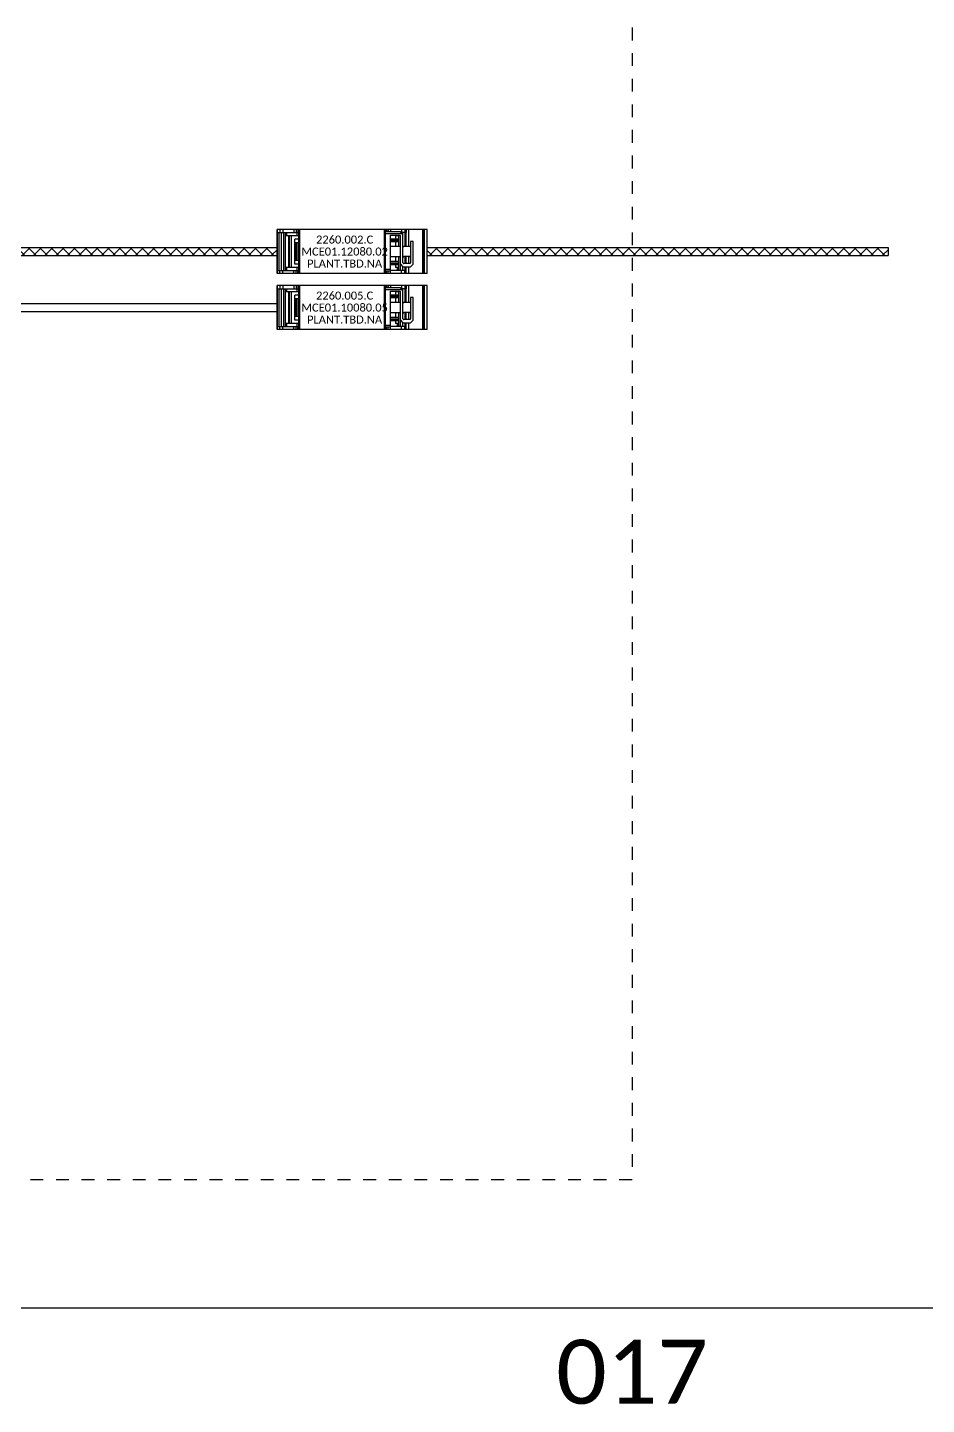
# Model space of a CAD drawing. Header units: inches. Extents: x 0 to 316, y -1 to 150.
# Drawn here: x 227.28 to 234.3, y 21.24 to 32 of the extents above; entities that cross this region are included whole.
import ezdxf
from ezdxf.enums import TextEntityAlignment as Align

# ---------------------------------------------------------------- set-up
doc = ezdxf.new("R2010")
doc.units = ezdxf.units.IN
doc.header["$MEASUREMENT"] = 0
doc.linetypes.add('HIDDEN2', pattern=[0.1875, 0.125, -0.0625])
doc.styles.add('Calibri', font='calibri.ttf')

# ---------------------------------------------------------------- blocks, each defined once
blk = doc.blocks.new('IE-TO-RJ45-FJ-A')
at = {"color": 2}
for p, q in [((0.689, 1.172), (0, 1.172)), ((0, 1.172), (0, -1.172)), ((0.689, 1.133), (0, 1.133)), ((0.689, 1.125), (0, 1.125)), ((0.689, 1.105), (0, 1.105)), ((0.689, 1.172), (0.689, -1.172)), ((0.689, 1.172), (0.689, -1.172)), ((0.266, 0.885), (0, 0.885)), ((0.541, 0.954), (0.187, 0.954)), ((0.187, 0.954), (0.187, 0.914)), ((0.187, 0.914), (0.518, 0.914)), ((0.266, 0.903), (0.266, 0.808)), ((0.423, 0.903), (0.423, 0.808)), ((0.53, 0.885), (0.423, 0.885)), ((0.53, 0.903), (0.53, 0.808)), ((0.581, 0.914), (0.541, 0.954)), ((0.581, 0.796), (0.581, 0.914)), ((0.689, 0.885), (0.581, 0.885)), ((0.266, 0.846), (0, 0.846)), ((0, 0.846), (0.049, 0.846)), ((0, 0.826), (0.049, 0.826)), ((0, 0.771), (0.049, 0.771)), ((0.077, 0.796), (0.037, 0.757)), ((0.037, 0.757), (0.037, 0.525)), ((0.049, 0.846), (0.049, 0.769)), ((0.266, 0.832), (0.049, 0.832)), ((0.075, 0.795), (0.049, 0.795)), ((0.065, 0.785), (0.065, 0.525)), ((0.518, 0.796), (0.077, 0.796)), ((0.089, 0.599), (0.089, 0.745)), ((0.144, 0.731), (0.089, 0.731)), ((0.096, 0.708), (0.089, 0.708)), ((0.096, 0.731), (0.096, 0.678)), ((0.096, 0.678), (0.144, 0.678)), ((0.64, 0.757), (0.1, 0.757)), ((0.192, 0.733), (0.144, 0.733)), ((0.144, 0.599), (0.144, 0.733)), ((0.148, 0.599), (0.148, 0.733)), ((0.171, 0.599), (0.171, 0.733)), ((0.192, 0.733), (0.192, 0.599)), ((0.266, 0.731), (0.192, 0.731)), ((0.192, 0.678), (0.266, 0.678)), ((0.266, 0.745), (0.266, 0.599)), ((0.53, 0.846), (0.423, 0.846)), ((0.53, 0.832), (0.423, 0.832)), ((0.423, 0.599), (0.423, 0.745)), ((0.497, 0.731), (0.423, 0.731)), ((0.423, 0.678), (0.497, 0.678)), ((0.497, 0.733), (0.497, 0.599)), ((0.545, 0.733), (0.497, 0.733)), ((0.518, 0.599), (0.518, 0.733)), ((0.541, 0.757), (0.581, 0.796)), ((0.541, 0.599), (0.541, 0.733)), ((0.545, 0.599), (0.545, 0.733)), ((0.64, 0.731), (0.545, 0.731)), ((0.545, 0.678), (0.593, 0.678)), ((0.64, 0.795), (0.579, 0.795)), ((0.689, 0.846), (0.581, 0.846)), ((0.64, 0.832), (0.581, 0.832)), ((0.593, 0.731), (0.593, 0.678)), ((0.64, 0.708), (0.593, 0.708)), ((0.689, 0.846), (0.64, 0.846)), ((0.64, 0.846), (0.64, 0.599)), ((0.689, 0.826), (0.64, 0.826)), ((0.689, 0.771), (0.64, 0.771)), ((0, 0.601), (0.037, 0.601)), ((0, 0.563), (0.037, 0.563)), ((0, 0.536), (0.037, 0.536)), ((0.689, 0.525), (0, 0.525)), ((0.689, 0.505), (0, 0.505)), ((0.652, 0.599), (0.089, 0.599)), ((0.624, 0.599), (0.624, 0.525)), ((0.689, 0.601), (0.64, 0.601)), ((0.652, 0.599), (0.652, 0.525)), ((0.689, 0.563), (0.652, 0.563)), ((0.689, 0.536), (0.652, 0.536)), ((0.689, -0.814), (0, -0.814)), ((0.689, -0.834), (0, -0.834)), ((0, -0.845), (0.049, -0.845)), ((0.049, -1.169), (0.049, -0.834)), ((0.096, -0.857), (0.049, -0.857)), ((0.096, -0.834), (0.096, -0.981)), ((0.148, -0.834), (0.148, -0.895)), ((0.207, -0.834), (0.207, -0.882)), ((0.482, -0.855), (0.207, -0.855)), ((0.482, -0.834), (0.482, -0.882)), ((0.541, -0.834), (0.541, -0.895)), ((0.593, -0.834), (0.593, -0.981)), ((0.64, -0.857), (0.593, -0.857)), ((0.64, -1.169), (0.64, -0.834)), ((0.689, -0.845), (0.64, -0.845)), ((0, -0.872), (0.049, -0.872)), ((0, -0.91), (0.049, -0.91)), ((0.096, -1.017), (0.049, -1.017)), ((0.64, -1.04), (0.049, -1.04)), ((0.64, -1.066), (0.049, -1.066)), ((0.64, -1.066), (0.049, -1.066)), ((0.593, -0.944), (0.096, -0.944)), ((0.096, -0.981), (0.593, -0.981)), ((0.096, -0.987), (0.096, -1.04)), ((0.593, -0.987), (0.096, -0.987)), ((0.541, -0.895), (0.148, -0.895)), ((0.482, -0.871), (0.207, -0.871)), ((0.207, -0.882), (0.482, -0.882)), ((0.593, -0.987), (0.593, -1.04)), ((0.64, -1.017), (0.593, -1.017)), ((0.689, -0.872), (0.64, -0.872)), ((0.689, -0.91), (0.64, -0.91)), ((0, -1.08), (0.049, -1.08)), ((0, -1.13), (0.049, -1.13)), ((0.689, -1.171), (0, -1.171)), ((0, -1.172), (0.689, -1.172)), ((0.64, -1.104), (0.049, -1.104)), ((0.64, -1.141), (0.049, -1.141)), ((0.64, -1.163), (0.049, -1.163)), ((0.64, -1.169), (0.049, -1.169)), ((0.689, -1.08), (0.64, -1.08)), ((0.689, -1.13), (0.64, -1.13))]:
    blk.add_line(p, q, dxfattribs=at)
for centre, start, end in [((0.254, 0.903), 0, 90), ((0.435, 0.903), 90, 180), ((0.518, 0.903), 0, 90), ((0.1, 0.745), 90, 180), ((0.254, 0.808), 270, 0), ((0.254, 0.745), 0, 90), ((0.435, 0.808), 180, 270), ((0.435, 0.745), 90, 180), ((0.518, 0.808), 270, 0)]:
    blk.add_arc(centre, 0.0118, start, end, dxfattribs=at)
at = {"color": 3, "style": 'Calibri'}
for tag, p in [('LINE_1', (0.157, -0.116)), ('LINE_2', (0.344, -0.116)), ('LINE_3', (0.532, -0.116))]:
    blk.add_attdef(tag, text='', height=0.125, rotation=90, dxfattribs=at).set_placement(p, align=Align.MIDDLE_CENTER)

msp = doc.modelspace()

# ---------------------------------------------------------------- hatches: boundary and pattern name
at = {"linetype": 'Continuous'}
h = msp.add_hatch(dxfattribs=at)
h.set_pattern_fill('ANSI37', color=5, scale=0.5)
h.paths.add_polyline_path([(229.22636, 30.28125), (229.22636, 30.21875), (219.03125, 30.21875), (219.03125, 25.03125), (222.49926, 25.03125), (222.49926, 26.00325), (222.56176, 26.00325), (222.56176, 24.96875), (218.96875, 24.96875), (218.96875, 30.28125)])
h = msp.add_hatch(dxfattribs=at)
h.set_pattern_fill('ANSI37', color=5, scale=0.5)
h.paths.add_polyline_path([(230.39864, 30.28125), (230.39864, 30.21875), (234, 30.21875), (234, 30.28125)])

# ---------------------------------------------------------------- linework, layer by layer
at = {"color": 5, "linetype": 'Continuous'}
for p, q in [((218.96875, 30.28125), (229.22636, 30.28125)), ((230.39864, 30.28125), (234, 30.28125)), ((234, 30.28125), (234, 30.21875)), ((219.03125, 30.21875), (229.22636, 30.21875)), ((230.39864, 30.21875), (234, 30.21875))]:
    msp.add_line(p, q, dxfattribs=at)
at = {"linetype": 'Continuous'}
for p, q in [((229.22636, 30.28125), (229.22636, 30.21875)), ((220.03125, 29.84375), (229.22636, 29.84375)), ((219.96875, 29.78125), (229.22636, 29.78125))]:
    msp.add_line(p, q, dxfattribs=at)
at = {"ltscale": 0.25}
msp.add_lwpolyline([(217, 22), (247, 22), (247, 43), (217, 43)], close=True, dxfattribs=at)
at = {"color": 2, "linetype": 'HIDDEN2', "ltscale": 0.5}
msp.add_lwpolyline([(218, 42), (232, 42), (232, 23), (218, 23)], close=True, dxfattribs=at)

# ---------------------------------------------------------------- block references
at = {"xscale": 0.5, "yscale": 0.5, "zscale": 0.5, "rotation": 270}
for p, values in [((229.8125, 30.42224), {'LINE_1': '2260.002.C', 'LINE_2': 'MCE01.12080.02', 'LINE_3': 'PLANT.TBD.NA'}), ((229.8125, 29.98474), {'LINE_1': '2260.005.C', 'LINE_2': 'MCE01.10080.05', 'LINE_3': 'PLANT.TBD.NA'})]:
    msp.add_blockref('IE-TO-RJ45-FJ-A', p, dxfattribs=at).add_auto_attribs(values)

# ---------------------------------------------------------------- texts
at = {"style": 'Calibri'}
msp.add_text('017', height=0.5, dxfattribs=at).set_placement((232, 21.5), align=Align.MIDDLE_CENTER)

doc.saveas('drawing.dxf')
